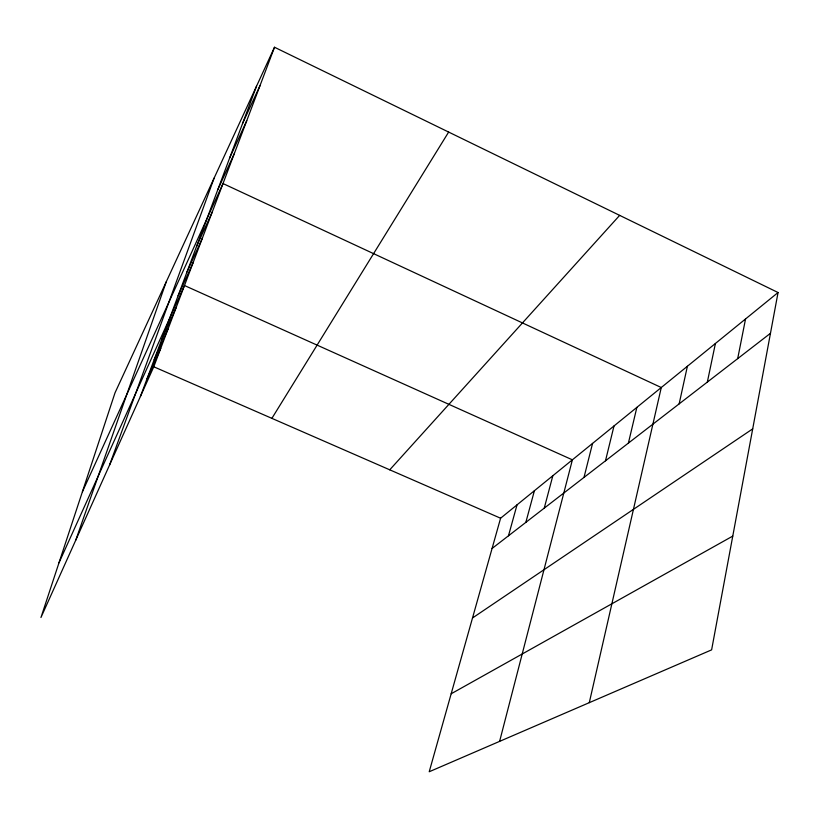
<?xml version="1.0" encoding="UTF-8"?>
<svg xmlns="http://www.w3.org/2000/svg" width="819" height="819" viewBox="0 0 819 819"><rect width="100%" height="100%" fill="white"/><g stroke="black" fill="none" stroke-linecap="round" stroke-linejoin="round"><path stroke-width="1.23" d="M778.05 292.526L711.619 649.866L429.217 771.754L500.593 518.222L778.05 292.526L274.508 47.246L115.039 392.762L40.95 617.516L153.777 366.779L274.508 47.246M737.694 358.63L745.546 318.97M707.34 382.094L715.407 343.489M679.146 403.88L687.387 366.277M589.291 702.671L661.271 387.53L223.003 183.558L82.402 491.789M628.398 443.099L636.865 407.381M605.487 460.81L614.004 425.972M583.998 477.426L592.557 443.417M499.61 741.379L572.389 459.828L184.48 285.524L58.999 562.755M544.246 508.138L552.835 475.737M525.839 522.368L534.408 490.714M508.476 535.79L517.024 504.862M75.778 540.13L166.226 281.869M109.521 465.131L214.107 178.112M140.377 396.55L256.511 86.251M161.722 339.537L176.075 307.749M154.167 359.715L168.192 328.624M147.062 378.685L160.77 348.27M187.008 271.949L202.447 237.971M178.102 295.751L193.171 262.52M196.55 246.468L212.367 211.712M217.793 189.691L234.439 153.296M242.537 123.567L260.073 85.452M229.678 157.944L246.754 120.69M271.888 418.355L448.648 132.064M389.742 469.819L619.655 215.377M492.086 548.464L770.474 333.292M472.512 617.976L752.702 428.869M451.177 693.775L732.77 536.097M153.777 366.779L500.593 518.222"/></g></svg>
